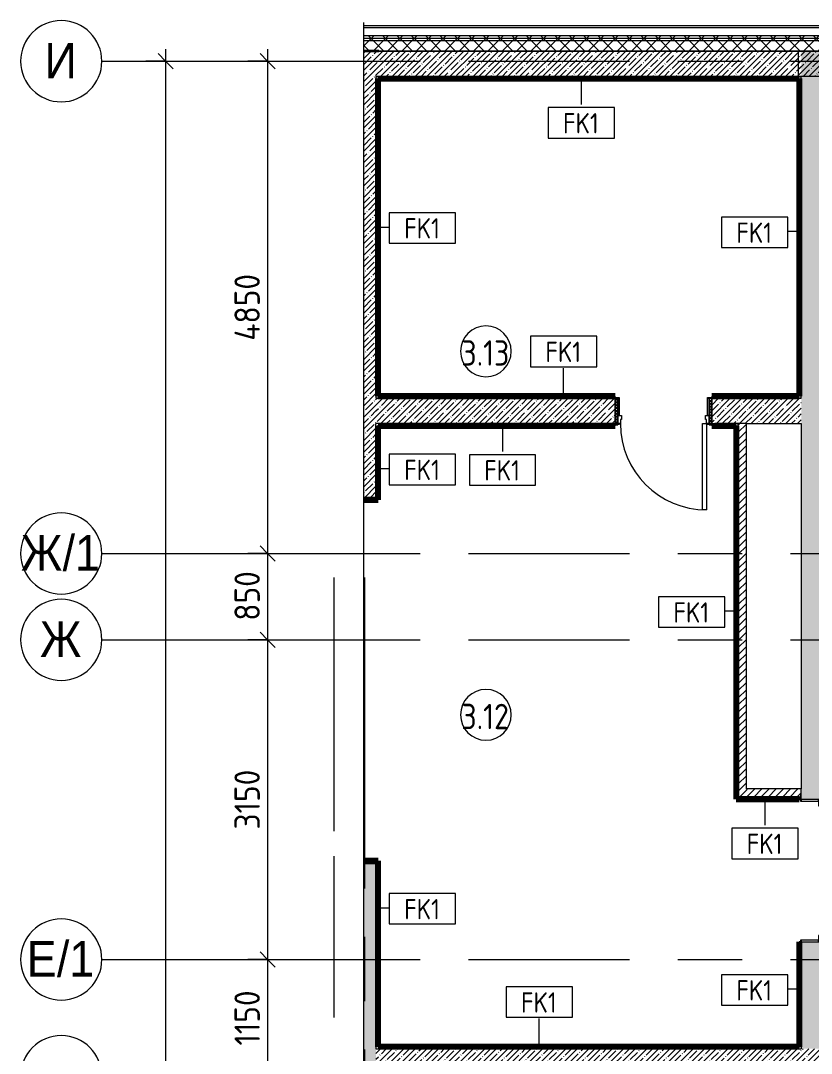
# Model space of a CAD drawing. Header units: millimetres. Extents: x 81469 to 279813, y -8553 to 29000.
# Drawn here: x 81469 to 89260, y 17226 to 27400 of the extents above; entities that cross this region are included whole.
import ezdxf

# ---------------------------------------------------------------- set-up
doc = ezdxf.new("R2010")
doc.units = ezdxf.units.MM
doc.linetypes.add('Осевая', pattern=[3175, 635, -476.25, 1587.5, -476.25])
for name, color, linetype, lineweight in [('A-ANNO-DIMS', 7, 'Continuous', 9), ('A-ANNO-DIMS-100', 7, 'Continuous', 9), ('A-AREA-IDEN', 7, 'Continuous', 9), ('A-DETL-1', 7, 'Continuous', 35), ('A-DETL-GENF', 7, 'Continuous', 9), ('A-DOOR', 7, 'Continuous', 9), ('A-DOOR-1', 7, 'Continuous', 13), ('A-DOOR-FRAM', 7, 'Continuous', 13), ('A-DOOR-FRAM-1', 7, 'Continuous', 9), ('A-WALL', 7, 'Continuous', 9), ('A-WALL-IDEN', 7, 'Continuous', 9), ('I-WALL', 7, 'Continuous', 9), ('Оси', 7, 'Continuous', 9), ('Оси-1', 7, 'Continuous', 20), ('Оси-2', 7, 'Осевая', 9)]:
    doc.layers.add(name, color=color, linetype=linetype, lineweight=lineweight)
for name, color, linetype, lineweight, true_color in [('A-WALL-1', 7, 'Continuous', 9, 0xc0c0c0), ('A-WALL-2', 7, 'Continuous', 9, 0xff80c0), ('I-WALL-4', 7, 'Continuous', 9, 0xc0c0c0), ('I-WALL-7', 7, 'Continuous', 80, 0xd5bc88), ('I-WALL-8', 7, 'Continuous', 80, 0xff80c0), ('S-WALL-ANLY-1', 7, 'Continuous', 5, 0x008040)]:
    doc.layers.add(name, color=color, linetype=linetype, lineweight=lineweight, true_color=true_color)
doc.styles.add('Arial', font='arial.ttf', dxfattribs={"width": 0.9, "height": 350})
doc.styles.add('GOST Common', font='GOST_Common.ttf', dxfattribs={"width": 0.9, "height": 250})
doc.styles.add('GOST Common_1', font='GOST_Common.ttf', dxfattribs={"width": 0.9, "height": 200})
doc.styles.add('ISOCPEUR', font='isocpeur.ttf', dxfattribs={"width": 0.9, "height": 250})
doc.dimstyles.new('ISO-2_5_0_9К_БОЛЬШОЙ', dxfattribs={"dimscale": 304.8, "dimtxt": 248.995294, "dimasz": 0.492126, "dimexe": 0.393701, "dimexo": 0.984252, "dimgap": 0, "dimtad": 1, "dimdec": 0, "dimrnd": 10, "dimzin": 0, "dimdsep": 46, "dimtxsty": 'ISOCPEUR', "dimblk1": 'OBLIQUE', "dimblk2": 'OBLIQUE', "dimsah": 1, "dimcen": 0.09, "dimdle": 0.393701, "dimazin": 0, "dimtfac": 1, "dimtdec": 4, "dimtix": 1, "dimtmove": 0, "dimatfit": 3, "dimfxl": 1, "dimtvp": 1, "dimtolj": 1, "dimtzin": 0, "dimarcsym": 2})
pattern_1 = [(45, (0, 0), (-70.71068, 70.71068), []), (135, (0, 0), (-70.71068, -70.71068), [])]
pattern_2 = [(45, (0, 0), (-57.024626, 57.024626), []), (45, (57.025, 0), (-57.024626, 57.024626), [100.806, -20.161, 3.353, -16.808])]
pattern_3 = [(45, (0, 0), (-35.35534, 35.35534), [])]
pattern_4 = [(0, (0, 0), (121.92, 30.48), [10.058, -81.382, 10.058, -81.382, -487.68]), (0, (0, 0), (121.92, 30.48), [-182.88, 10.058, -172.822, 10.058, -81.382, -213.36]), (0, (0, 0), (121.92, 30.48), [-457.2, 10.058, -50.902, 10.058, -142.342]), (120, (45.72, 15.24), (-87.356454, 90.345817), [10.058, -81.382, 10.058, -81.382, -487.68]), (120, (45.72, 15.24), (-87.356454, 90.345817), [-182.88, 10.058, -172.822, 10.058, -81.382, -213.36]), (120, (45.72, 15.24), (-87.356454, 90.345817), [-457.2, 10.058, -50.902, 10.058, -142.342]), (240, (60.96, 76.2), (-34.563546, -120.825817), [10.058, -81.382, 10.058, -81.382, -487.68]), (240, (60.96, 76.2), (-34.563546, -120.825817), [-182.88, 10.058, -172.822, 10.058, -81.382, -213.36]), (240, (60.96, 76.2), (-34.563546, -120.825817), [-457.2, 10.058, -50.902, 10.058, -142.342])]

# ---------------------------------------------------------------- blocks, each defined once
blk = doc.blocks.new('110_Дверь_СКБ_2Ст - Д-1_л_Лестничная клетка EIS60 2-32359692-План отделки стен 3 этажа в осях 23-33')
at = {"layer": 'A-DOOR'}
for centre, radius, start, end in [((662.5, 125), 900, 90, 180), ((-637.5, 125), 400, 360, 90)]:
    blk.add_arc(centre, radius, start, end, dxfattribs=at)
at = {"layer": 'A-DOOR-1'}
for p, q in [((662.5, 1025), (612.5, 1025)), ((612.5, 1025), (612.5, 125)), ((662.5, 125), (662.5, 1025)), ((-637.5, 525), (-637.5, 125)), ((-587.5, 525), (-637.5, 525)), ((-587.5, 125), (-587.5, 525)), ((-637.5, 125), (-587.5, 125)), ((612.5, 125), (662.5, 125))]:
    blk.add_line(p, q, dxfattribs=at)
at = {"layer": 'A-DOOR-FRAM'}
for p, q in [((-672.5, 133), (-742.5, 133)), ((-742.5, 133), (-742.5, 125)), ((-742.5, 125), (-672.5, 125)), ((-637.5, 125), (-687.5, 125)), ((-687.5, 125), (-687.5, 45)), ((-672.5, 125), (-672.5, 133)), ((-637.5, 75), (-637.5, 125)), ((662.5, 125), (662.5, 75)), ((712.5, 125), (662.5, 125)), ((767.5, 133), (697.5, 133)), ((697.5, 133), (697.5, 125)), ((697.5, 125), (767.5, 125)), ((712.5, 45), (712.5, 125)), ((767.5, 125), (767.5, 133)), ((-687.5, 45), (-627.5, 45)), ((-672.5, 45), (-687.5, 45)), ((-687.5, 45), (-687.5, -125)), ((-672.5, -125), (-672.5, 45)), ((-627.5, 75), (-637.5, 75)), ((-627.5, 45), (-627.5, 75)), ((662.5, 75), (652.5, 75)), ((652.5, 75), (652.5, 45)), ((652.5, 45), (712.5, 45)), ((712.5, 45), (697.5, 45)), ((697.5, 45), (697.5, -125)), ((712.5, -125), (712.5, 45)), ((-672.5, -125), (-742.5, -125)), ((-742.5, -125), (-742.5, -133)), ((-742.5, -133), (-672.5, -133)), ((-687.5, -125), (-672.5, -125)), ((-672.5, -133), (-672.5, -125)), ((697.5, -125), (712.5, -125)), ((767.5, -125), (697.5, -125)), ((697.5, -125), (697.5, -133)), ((697.5, -133), (767.5, -133)), ((767.5, -133), (767.5, -125))]:
    blk.add_line(p, q, dxfattribs=at)
blk = doc.blocks.new('110_Дверь_СКБ_1Ст_Внутренняя1 - Д-8а 950x2100h _книгохранилище_ огнестойкая дверь_-32656878-План отделки стен 3 этажа в осях 23-33')
at = {"layer": 'A-DOOR'}
h = blk.add_hatch(dxfattribs=at)
h.set_pattern_fill('FP_38', color=256, style=0, pattern_type=2)
h.set_pattern_definition([(225, (1826.41, -189.685), (-14.14214, 14.14214), []), (135, (1826.41, -189.685), (14.14214, 14.14214), [])])
h.paths.add_polyline_path([(487.5, -125), (487.5, 125), (462.5, 125), (462.5, -125)])
at = {"layer": 'A-DOOR-FRAM-1'}
h = blk.add_hatch(dxfattribs=at)
h.set_pattern_fill('FP_39', color=256, style=0, pattern_type=2)
h.set_pattern_definition([(315, (-296.384, -189.685), (-14.1421, -14.1421), []), (225, (-296.384, -189.685), (-14.1421, 14.1421), [])])
h.paths.add_polyline_path([(-437.5, -125), (-437.5, 125), (-462.5, 125), (-462.5, -125)])
at = {"layer": 'A-DOOR'}
blk.add_arc((437.5, -125), 850, 180, 270, dxfattribs=at)
at = {"layer": 'A-DOOR-1'}
for p, q in [((397.5, -125), (437.5, -125)), ((397.5, -975), (397.5, -125)), ((437.5, -125), (437.5, -975)), ((437.5, -975), (397.5, -975))]:
    blk.add_line(p, q, dxfattribs=at)
at = {"layer": 'A-DOOR-FRAM'}
for p, q in [((-492.5, 133), (-422.5, 133)), ((-492.5, 125), (-492.5, 133)), ((-422.5, 125), (-492.5, 125)), ((-462.5, 125), (-437.5, 125)), ((-462.5, -125), (-462.5, 125)), ((-437.5, 125), (-437.5, -125)), ((-437.5, 125), (-422.5, 125)), ((-437.5, -45), (-437.5, 125)), ((-422.5, 133), (-422.5, 125)), ((-422.5, 125), (-422.5, -45)), ((447.5, 125), (447.5, 133)), ((447.5, 133), (517.5, 133)), ((447.5, -45), (447.5, 125)), ((447.5, 125), (462.5, 125)), ((517.5, 125), (447.5, 125)), ((462.5, -125), (462.5, 125)), ((462.5, 125), (487.5, 125)), ((462.5, 125), (462.5, -45)), ((487.5, 125), (487.5, -125)), ((517.5, 133), (517.5, 125)), ((-437.5, -45), (-402.5, -45)), ((-437.5, -125), (-437.5, -45)), ((-422.5, -45), (-437.5, -45)), ((-412.5, -85), (-412.5, -125)), ((-402.5, -85), (-412.5, -85)), ((-402.5, -45), (-402.5, -85)), ((427.5, -45), (462.5, -45)), ((427.5, -85), (427.5, -45)), ((437.5, -85), (427.5, -85)), ((437.5, -125), (437.5, -85)), ((462.5, -45), (447.5, -45)), ((462.5, -45), (462.5, -125)), ((-492.5, -125), (-422.5, -125)), ((-492.5, -133), (-492.5, -125)), ((-422.5, -133), (-492.5, -133)), ((-437.5, -125), (-462.5, -125)), ((-437.5, -124), (-422.5, -124)), ((-437.5, -125), (-437.5, -124)), ((-412.5, -125), (-437.5, -125)), ((-422.5, -125), (-437.5, -125)), ((-422.5, -124), (-422.5, -125)), ((-422.5, -125), (-422.5, -133)), ((462.5, -125), (437.5, -125)), ((447.5, -125), (447.5, -124)), ((447.5, -124), (462.5, -124)), ((462.5, -125), (447.5, -125)), ((447.5, -133), (447.5, -125)), ((447.5, -125), (517.5, -125)), ((517.5, -133), (447.5, -133)), ((462.5, -124), (462.5, -125)), ((487.5, -125), (462.5, -125)), ((517.5, -125), (517.5, -133))]:
    blk.add_line(p, q, dxfattribs=at)
blk = doc.blocks.new('DET_L_Линия разрыва - М100-30654842-План отделки стен 3 этажа в осях 23-33')
at = {"layer": 'A-DETL-GENF'}
blk.add_line((11740, 0), (0, 0), dxfattribs=at)
blk = doc.blocks.new('Ось сетки - D8-29747960-План отделки стен 3 этажа в осях 23-33')
at = {"layer": 'Оси-1'}
for start, end in [(360, 180), (180, 360)]:
    blk.add_arc((0, 0), 4, start, end, dxfattribs=at)
blk = doc.blocks.new('Марка_Помещения - Номер-25198446-План отделки стен 3 этажа в осях 23-33')
at = {"layer": 'A-AREA-IDEN'}
for start, end in [(360, 180), (180, 360)]:
    blk.add_arc((0, 0), 2.5, start, end, dxfattribs=at)
blk = doc.blocks.new('М_стена_0001 - Типоразмер_без рамки-25382661-План отделки стен 3 этажа в осях 23-33')
at = {"layer": 'A-WALL-IDEN'}
for p, q in [((3.26, 1.52), (-3.27, 1.52)), ((-3.27, 1.52), (-3.27, -1.48)), ((3.26, -1.48), (3.26, 1.52)), ((-3.27, -1.48), (3.26, -1.48))]:
    blk.add_line(p, q, dxfattribs=at)
blk = doc.blocks.new('DIMBLOCK1-План отделки стен 3 этажа в осях 23-33')
at = {"layer": 'A-ANNO-DIMS-100', "lineweight": 20}
for p, q in [((83903, 27000), (83828, 27075)), ((83903, 27000), (83978, 26925)), ((83903, 22150), (83828, 22225)), ((83903, 22150), (83978, 22075))]:
    blk.add_line(p, q, dxfattribs=at)
at = {"layer": 'A-ANNO-DIMS-100'}
for p, q in [((83903, 27120), (83903, 22150)), ((83709, 27000), (84023, 27000)), ((83903, 27000), (83709, 27000)), ((83709, 22150), (84023, 22150)), ((83903, 22150), (83709, 22150))]:
    blk.add_line(p, q, dxfattribs=at)
at = {"layer": 'A-ANNO-DIMS-100', "color": 0, "insert": (83576, 24247), "char_height": 250, "width": 787.21, "attachment_point": 1, "rotation": 90, "line_spacing_factor": 1.149209, "style": 'ISOCPEUR'}
blk.add_mtext('4850', dxfattribs=at)
blk = doc.blocks.new('_Oblique')
at = {"color": 0, "linetype": 'ByBlock', "lineweight": -2}
blk.add_line((-0.5, -0.5), (0.5, 0.5), dxfattribs=at)
blk = doc.blocks.new('DIMBLOCK2-План отделки стен 3 этажа в осях 23-33')
at = {"layer": 'A-ANNO-DIMS-100', "lineweight": 20}
for p, q in [((83903, 22150), (83828, 22225)), ((83903, 22150), (83978, 22075)), ((83903, 21300), (83828, 21375)), ((83903, 21300), (83978, 21225))]:
    blk.add_line(p, q, dxfattribs=at)
at = {"layer": 'A-ANNO-DIMS-100'}
for p, q in [((83709, 22150), (84023, 22150)), ((83903, 22150), (83709, 22150)), ((83903, 22150), (83903, 21300)), ((83709, 21300), (84023, 21300)), ((83903, 21300), (83709, 21300))]:
    blk.add_line(p, q, dxfattribs=at)
at = {"layer": 'A-ANNO-DIMS-100', "color": 0, "insert": (83576, 21488), "char_height": 250, "width": 568.86, "attachment_point": 1, "rotation": 90, "line_spacing_factor": 1.149209, "style": 'ISOCPEUR'}
blk.add_mtext('850', dxfattribs=at)
blk = doc.blocks.new('DIMBLOCK3-План отделки стен 3 этажа в осях 23-33')
at = {"layer": 'A-ANNO-DIMS-100', "lineweight": 20}
for p, q in [((83903, 21300), (83828, 21375)), ((83903, 21300), (83978, 21225)), ((83903, 18150), (83828, 18225)), ((83903, 18150), (83978, 18075))]:
    blk.add_line(p, q, dxfattribs=at)
at = {"layer": 'A-ANNO-DIMS-100'}
for p, q in [((83709, 21300), (84023, 21300)), ((83903, 21300), (83709, 21300)), ((83903, 21300), (83903, 18150)), ((83709, 18150), (84023, 18150)), ((83903, 18150), (83709, 18150))]:
    blk.add_line(p, q, dxfattribs=at)
at = {"layer": 'A-ANNO-DIMS-100', "color": 0, "insert": (83576, 19431), "char_height": 250, "width": 706.76, "attachment_point": 1, "rotation": 90, "line_spacing_factor": 1.149209, "style": 'ISOCPEUR'}
blk.add_mtext('3150', dxfattribs=at)
blk = doc.blocks.new('DIMBLOCK4-План отделки стен 3 этажа в осях 23-33')
at = {"layer": 'A-ANNO-DIMS-100', "lineweight": 20}
for p, q in [((83903, 18150), (83828, 18225)), ((83903, 18150), (83978, 18075)), ((83903, 17000), (83828, 17075)), ((83903, 17000), (83978, 16925))]:
    blk.add_line(p, q, dxfattribs=at)
at = {"layer": 'A-ANNO-DIMS-100'}
for p, q in [((83709, 18150), (84023, 18150)), ((83903, 18150), (83709, 18150)), ((83903, 18150), (83903, 17000)), ((83709, 17000), (84023, 17000)), ((83903, 17000), (83709, 17000))]:
    blk.add_line(p, q, dxfattribs=at)
at = {"layer": 'A-ANNO-DIMS-100', "color": 0, "insert": (83576, 17302), "char_height": 250, "width": 655.05, "attachment_point": 1, "rotation": 90, "line_spacing_factor": 1.149209, "style": 'ISOCPEUR'}
blk.add_mtext('1150', dxfattribs=at)
blk = doc.blocks.new('DIMBLOCK13-План отделки стен 3 этажа в осях 23-33')
at = {"layer": 'A-ANNO-DIMS-100', "lineweight": 20}
for p, q in [((82898, 27000), (82823, 27075)), ((82898, 27000), (82973, 26925)), ((82898, 0), (82823, 75)), ((82898, 0), (82973, -75))]:
    blk.add_line(p, q, dxfattribs=at)
at = {"layer": 'A-ANNO-DIMS-100'}
for p, q in [((82898, 27120), (82898, -120)), ((82704, 27000), (83018, 27000)), ((82898, 27000), (82704, 27000)), ((82704, 0), (83018, 0)), ((82898, 0), (82704, 0))]:
    blk.add_line(p, q, dxfattribs=at)
at = {"layer": 'A-ANNO-DIMS-100', "color": 0, "insert": (82571, 13105), "char_height": 250, "width": 948.1, "attachment_point": 1, "rotation": 90, "line_spacing_factor": 1.149209, "style": 'ISOCPEUR'}
blk.add_mtext('27000', dxfattribs=at)

msp = doc.modelspace()

# ---------------------------------------------------------------- hatches: boundary and pattern name
at = {"layer": 'A-WALL'}
h = msp.add_hatch(dxfattribs=at)
h.set_pattern_fill('FP_2', color=256, style=0, pattern_type=2)
h.set_pattern_definition(pattern_1)
h.paths.add_polyline_path([(93210, 27200), (93210, 27250), (84850.7, 27250), (84850.7, 27200), (93160, 27200)])
h = msp.add_hatch(dxfattribs=at)
h.set_pattern_fill('FP_2', color=256, style=0, pattern_type=2)
h.set_pattern_definition(pattern_1)
h.paths.add_polyline_path([(93060, 27100), (93160, 27100), (93160, 27200), (84850.7, 27200), (84850.7, 27100), (90243.8, 27100)])
at = {"layer": 'I-WALL'}
h = msp.add_hatch(dxfattribs=at)
h.set_pattern_fill('FP_1', color=256, style=0, pattern_type=2)
h.set_pattern_definition(pattern_2)
h.paths.add_polyline_path([(89160, 26850), (89160, 27100), (84850.7, 27100), (84850.7, 26850), (89140, 26850)])
h = msp.add_hatch(dxfattribs=at)
h.set_pattern_fill('FP_1', color=256, style=0, pattern_type=2)
h.set_pattern_definition(pattern_2)
h.paths.add_polyline_path([(89135, 26850), (92810, 26850), (92810, 27100), (89135, 27100)])
h = msp.add_hatch(dxfattribs=at)
h.set_pattern_fill('FP_1', color=256, style=0, pattern_type=2)
h.set_pattern_definition(pattern_2)
h.paths.add_polyline_path([(89410, 17270), (89410, 18325), (89160, 18325), (89160, 17270)])
h.paths.add_polyline_path([(89330, 19725), (89410, 19725), (89410, 27100), (89160, 27100), (89160, 19725)])
h = msp.add_hatch(dxfattribs=at)
h.set_pattern_fill('FP_1', color=256, style=0, pattern_type=2)
h.set_pattern_definition(pattern_2)
h.paths.add_polyline_path([(84970, 22700), (84970, 26850), (84850.7, 26850), (84850.7, 22700)])
h = msp.add_hatch(dxfattribs=at)
h.set_pattern_fill('FP_35', color=256, style=0, pattern_type=2)
h.set_pattern_definition(pattern_4)
h.paths.add_polyline_path([(89140, 26830), (89140, 26850), (84970, 26850), (84970, 26830), (84990, 26830)])
h = msp.add_hatch(dxfattribs=at)
h.set_pattern_fill('FP_35', color=256, style=0, pattern_type=2)
h.set_pattern_definition(pattern_4)
h.paths.add_polyline_path([(84970, 23680), (84990, 23680), (84990, 26830), (84970, 26830), (84970, 25733.4)])
h = msp.add_hatch(dxfattribs=at)
h.set_pattern_fill('FP_35', color=256, style=0, pattern_type=2)
h.set_pattern_definition(pattern_4)
h.paths.add_polyline_path([(89160, 23680), (89160, 26850), (89140, 26850), (89140, 23680)])
h = msp.add_hatch(dxfattribs=at)
h.set_pattern_fill('FP_1', color=256, style=0, pattern_type=2)
h.set_pattern_definition(pattern_2)
h.paths.add_polyline_path([(88540, 23430), (89160, 23430), (89160, 23680), (88278, 23680), (88278, 23430), (88308, 23430)])
h.paths.add_polyline_path([(87298, 23430), (87328, 23430), (87328, 23680), (84970, 23680), (84970, 23430), (84990, 23430)])
h = msp.add_hatch(dxfattribs=at)
h.set_pattern_fill('FP_35', color=256, style=0, pattern_type=2)
h.set_pattern_definition(pattern_4)
h.paths.add_polyline_path([(84990, 23680), (87298, 23680.3), (87298, 23688), (87328, 23688), (87328, 23700), (84990, 23700)])
h.paths.add_polyline_path([(89140, 23680), (89140, 23700), (88278, 23700), (88278, 23688), (88308, 23688), (88308, 23680)])
h = msp.add_hatch(dxfattribs=at)
h.set_pattern_fill('FP_35', color=256, style=0, pattern_type=2)
h.set_pattern_definition(pattern_4)
h.paths.add_polyline_path([(84970, 22680), (84990, 22680), (84990, 23430), (84970, 23430), (84970, 22700)])
h = msp.add_hatch(dxfattribs=at)
h.set_pattern_fill('FP_35', color=256, style=0, pattern_type=2)
h.set_pattern_definition(pattern_4)
h.paths.add_polyline_path([(84991, 23410), (87328, 23410), (87328, 23422), (87298, 23422), (87298, 23430), (84990, 23430), (84990, 23410)])
h.paths.add_polyline_path([(88520, 23410), (88540, 23410), (88540, 23430), (88308, 23430), (88308, 23422), (88278, 23422), (88278, 23410), (88308, 23410)])
h = msp.add_hatch(dxfattribs=at)
h.set_pattern_fill('FP_35', color=256, style=0, pattern_type=2)
h.set_pattern_definition(pattern_4)
h.paths.add_polyline_path([(88520, 19730), (88540, 19730), (88540, 23410), (88520, 23409), (88520, 21623.8)])
h = msp.add_hatch(dxfattribs=at)
h.set_pattern_fill('FP_5', color=256, style=0, pattern_type=2)
h.set_pattern_definition(pattern_3)
h.paths.add_polyline_path([(88540, 19750), (88620, 19750), (88620, 23430), (88540, 23430), (88540, 21623.8)])
h = msp.add_hatch(dxfattribs=at)
h.set_pattern_fill('FP_35', color=256, style=0, pattern_type=2)
h.set_pattern_definition(pattern_4)
h.paths.add_polyline_path([(84970, 22680), (84970, 22700), (84850.7, 22700), (84850.7, 22680)])
h = msp.add_hatch(dxfattribs=at)
h.set_pattern_fill('FP_35', color=256, style=0, pattern_type=2)
h.set_pattern_definition(pattern_4)
h.paths.add_polyline_path([(88540, 19730), (89152, 19730.3), (89152, 19750), (88540, 19750)])
h = msp.add_hatch(dxfattribs=at)
h.set_pattern_fill('FP_5', color=256, style=0, pattern_type=2)
h.set_pattern_definition(pattern_3)
h.paths.add_polyline_path([(88620, 19750), (89152, 19750), (89152, 19780), (89160, 19780), (89160, 19830), (88620, 19830)])
h = msp.add_hatch(dxfattribs=at)
h.set_pattern_fill('FP_35', color=256, style=0, pattern_type=2)
h.set_pattern_definition(pattern_4)
h.paths.add_polyline_path([(89140, 17270), (89160, 17270), (89158.9, 18270), (89152, 18270), (89152, 18325), (89140, 18325), (89140, 17290)])
h.paths.add_polyline_path([(89152, 19725), (89152, 19750), (89140, 19750), (89140, 19725)])
h = msp.add_hatch(dxfattribs=at)
h.set_pattern_fill('FP_1', color=256, style=0, pattern_type=2)
h.set_pattern_definition(pattern_2)
h.paths.add_polyline_path([(84850.7, 10400), (84970, 10400), (84970, 15400.6), (84750, 15290.6), (84750, 15091.2), (84850.7, 15040.9), (84850.7, 11350)])
h.paths.add_polyline_path([(84970, 15581.2), (84970, 19100), (84850.7, 19100), (84850.7, 15640.9), (84889.7, 15621.4)])
h = msp.add_hatch(dxfattribs=at)
h.set_pattern_fill('FP_35', color=256, style=0, pattern_type=2)
h.set_pattern_definition(pattern_4)
h.paths.add_polyline_path([(84970, 19100), (84970, 19120), (84850.7, 19120), (84850.7, 19100)])
h = msp.add_hatch(dxfattribs=at)
h.set_pattern_fill('FP_35', color=256, style=0, pattern_type=2)
h.set_pattern_definition(pattern_4)
h.paths.add_polyline_path([(84970, 17270), (84990, 17270), (84990, 19120), (84970, 19120), (84970, 17514.3)])
h = msp.add_hatch(dxfattribs=at)
h.set_pattern_fill('FP_1', color=256, style=0, pattern_type=2)
h.set_pattern_definition(pattern_2)
h.paths.add_polyline_path([(86490, 17050), (86490, 17270), (84970, 17270), (84970, 17050), (86270, 17050)])
h = msp.add_hatch(dxfattribs=at)
h.set_pattern_fill('FP_35', color=256, style=0, pattern_type=2)
h.set_pattern_definition(pattern_4)
h.paths.add_polyline_path([(85939.2, 17270), (89140, 17270), (89139, 17290), (84990, 17290), (84990, 17270)])
h = msp.add_hatch(dxfattribs=at)
h.set_pattern_fill('FP_1', color=256, style=0, pattern_type=2)
h.set_pattern_definition(pattern_2)
h.paths.add_polyline_path([(91040, 17050), (92810, 17050), (92810, 17270), (86490, 17270), (86490, 17050), (91020, 17050)])

# ---------------------------------------------------------------- linework, layer by layer
at = {"layer": 'A-DETL-1'}
msp.add_line((85000, 27100), (84850.7, 27100), dxfattribs=at)
at = {"layer": 'A-WALL'}
for p, q in [((93290, 27330), (84850.7, 27330)), ((93210, 27250), (84850.7, 27250)), ((93160, 27200), (84850.7, 27200)), ((84970, 26850), (84970, 23680)), ((84990, 26830), (89140, 26830)), ((84990, 26829), (84990, 26830)), ((89140, 26850), (89160, 26850)), ((89140, 26830), (89140, 23700)), ((84970, 23680), (87298, 23680)), ((88308, 23680), (89160, 23680)), ((87298, 23430), (84970, 23430)), ((84990, 22680), (84990, 23410)), ((84990, 23410), (84991, 23410)), ((88278, 23410), (88520, 23410)), ((88620, 23430), (88308, 23430)), ((88520, 23410), (88520, 23409)), ((88540, 19750), (88540, 23430)), ((89152, 19750), (88620, 19750)), ((89160, 19780), (89160, 19830)), ((89140, 19730), (89140, 19729)), ((89140, 18325), (89140, 17290)), ((89160, 18270), (89160, 17270)), ((84970, 17270), (89160, 17270)), ((84990, 17290), (84990, 17291)), ((89140, 17290), (89139, 17290))]:
    msp.add_line(p, q, dxfattribs=at)
at = {"layer": 'A-WALL-1'}
for p, q in [((93310, 27350), (84850.7, 27350)), ((84850.7, 27100), (92810, 27100))]:
    msp.add_line(p, q, dxfattribs=at)
at = {"layer": 'A-WALL-2'}
for p, q in [((84990, 26829), (84990, 23700)), ((87328, 23410), (84991, 23410)), ((88520, 19730), (88520, 23409)), ((84990, 22680), (84991, 22680)), ((89140, 19725), (89140, 19729)), ((84990, 19120), (84990, 17291)), ((84990, 17290), (89139, 17290))]:
    msp.add_line(p, q, dxfattribs=at)
at = {"layer": 'A-WALL-IDEN'}
for p, q in [((86993.1, 26829.5), (86993.1, 26573.7)), ((84990.5, 25366.4), (85101.4, 25366.4)), ((89139.5, 25322.9), (89027, 25322.9)), ((86819.3, 23700.5), (86819.3, 23977.2)), ((86216.6, 23409.5), (86216.6, 23153.7)), ((84990.5, 22986.2), (85101.4, 22986.2)), ((88519.5, 21582.1), (88407, 21582.1)), ((88803, 19729.5), (88803, 19473.7)), ((84990.5, 18658.3), (85101.4, 18658.3)), ((89139.5, 17858.7), (89027, 17858.7)), ((86579, 17290.5), (86579, 17567.2))]:
    msp.add_line(p, q, dxfattribs=at)
at = {"layer": 'I-WALL-4'}
for p, q in [((89160, 27100), (84850.7, 27100)), ((92810, 27100), (89135, 27100)), ((89135, 26850), (89135, 27100)), ((84970, 26850), (89140, 26850)), ((92810, 26850), (84970, 26850)), ((89160, 26850), (89160, 26850)), ((89160, 23680), (89160, 26850)), ((87328, 23688), (87328, 23700)), ((88278, 23700), (88278, 23688)), ((84970, 22700), (84970, 23430)), ((87328, 23410), (87328, 23422)), ((88278, 23422), (88278, 23410)), ((88620, 19830), (88620, 23430)), ((88620, 23430), (89160, 23430)), ((89160, 23430), (89160, 19830)), ((84850.7, 22700), (84970, 22700)), ((88540, 19750), (88620, 19750)), ((89160, 19830), (88620, 19830)), ((89140, 19750), (89140, 19730)), ((89140, 19730), (89152, 19730)), ((89140, 19725), (89152, 19725)), ((84970, 19100), (84850.7, 19100)), ((84850.7, 19100), (84970, 19100)), ((84970, 19100), (84970, 17270)), ((89152, 18325), (89140, 18325))]:
    msp.add_line(p, q, dxfattribs=at)
at = {"layer": 'I-WALL-7'}
for p, q in [((84990, 22680), (84850.7, 22680)), ((84850.7, 22679), (84991, 22679))]:
    msp.add_line(p, q, dxfattribs=at)
at = {"layer": 'I-WALL-8'}
for p, q in [((84991, 26829), (89139, 26829)), ((84991, 23701), (84991, 26829)), ((89139, 26829), (89139, 23701)), ((84990, 23700), (87328, 23700)), ((87328, 23701), (84991, 23701)), ((87328, 23700), (87328, 23701)), ((89139, 23701), (88278, 23701)), ((88278, 23701), (88278, 23700)), ((88278, 23700), (89140, 23700)), ((84991, 22679), (84991, 23409)), ((84991, 23409), (87328, 23409)), ((87328, 23409), (87328, 23410)), ((88278, 23410), (88278, 23409)), ((88278, 23409), (88519, 23409)), ((88519, 23409), (88519, 19729)), ((88519, 19729), (89139, 19729)), ((89140, 19730), (88520, 19730)), ((89139, 19729), (89139, 19725)), ((89139, 19725), (89140, 19725)), ((84991, 19121), (84850.7, 19121)), ((84850.7, 19120), (84990, 19120)), ((84991, 17291), (84991, 19121)), ((89139, 18325), (89139, 17291)), ((89140, 18325), (89139, 18325)), ((89139, 17291), (84991, 17291))]:
    msp.add_line(p, q, dxfattribs=at)
at = {"layer": 'S-WALL-ANLY-1'}
msp.add_line((93185, 27225), (84850.7, 27225), dxfattribs=at)
at = {"layer": 'Оси'}
for p, q in [((82269.4, 27000), (84769.4, 27000)), ((82269.4, 22150), (84769.4, 22150)), ((84560, 19415.1), (84560, 21915.1)), ((84860, 19415.1), (84860, 21915.1)), ((82269.4, 21300), (84769.4, 21300)), ((82269.4, 18150), (84769.4, 18150))]:
    msp.add_line(p, q, dxfattribs=at)
at = {"layer": 'Оси-2'}
for p, q in [((84769.4, 27000), (90740, 27000)), ((84769.4, 22150), (90740, 22150)), ((84769.4, 21300), (122580, 21300)), ((84560, 593.7), (84560, 19415.1)), ((84860, 1863.7), (84860, 19415.1)), ((84769.4, 18150), (122510, 18150))]:
    msp.add_line(p, q, dxfattribs=at)

# ---------------------------------------------------------------- block references
at = {"layer": 'A-AREA-IDEN', "xscale": 99.99999999999993, "yscale": 99.99999999999993, "zscale": 99.99999999999993}
for p in [(86053.4, 24142.4), (86053.4, 20560.7)]:
    msp.add_blockref('Марка_Помещения - Номер-25198446-План отделки стен 3 этажа в осях 23-33', p, dxfattribs=at)
at = {"layer": 'A-DETL-GENF', "rotation": 270.0000000000003}
msp.add_blockref('DET_L_Линия разрыва - М100-30654842-План отделки стен 3 этажа в осях 23-33', (84850.7, 27380.8), dxfattribs=at)
at = {"layer": 'A-DOOR'}
msp.add_blockref('110_Дверь_СКБ_1Ст_Внутренняя1 - Д-8а 950x2100h _книгохранилище_ огнестойкая дверь_-32656878-План отделки стен 3 этажа в осях 23-33', (87790.5, 23555), dxfattribs=at)
at = {"layer": 'A-DOOR', "rotation": 269.9999999999998}
msp.add_blockref('110_Дверь_СКБ_2Ст - Д-1_л_Лестничная клетка EIS60 2-32359692-План отделки стен 3 этажа в осях 23-33', (89285, 19037.5), dxfattribs=at)
at = {"layer": 'A-WALL-IDEN', "xscale": 99.99999999999993, "yscale": 99.99999999999993, "zscale": 99.99999999999993}
for p in [(86993.9, 26391.2), (85428.8, 25355.9), (88701.2, 25312.5), (86820, 24138.8), (85428.8, 22975.8), (86217.4, 22971.2), (88081.2, 21571.6), (88803.8, 19291.2), (85428.8, 18647.9), (88701.2, 17848.2), (86579.8, 17728.8)]:
    msp.add_blockref('М_стена_0001 - Типоразмер_без рамки-25382661-План отделки стен 3 этажа в осях 23-33', p, dxfattribs=at)
at = {"layer": 'Оси-1', "xscale": 99.99999999999993, "yscale": 99.99999999999993, "zscale": 99.99999999999993, "rotation": 269.9999999999994}
for p in [(81869.4, 27000), (81869.4, 22150), (81869.4, 21300), (81869.4, 18150), (81869.4, 17000)]:
    msp.add_blockref('Ось сетки - D8-29747960-План отделки стен 3 этажа в осях 23-33', p, dxfattribs=at)

# ---------------------------------------------------------------- texts
at = {"layer": 'A-AREA-IDEN', "char_height": 250, "width": 606.076, "attachment_point": 1, "style": 'GOST Common'}
for s, insert in [('3.13', (85811.5, 24251)), ('3.12', (85811.5, 20669.3))]:
    msp.add_mtext(s, dxfattribs=dict(at, insert=insert))
at = {"layer": 'A-WALL-IDEN', "char_height": 200, "width": 447.342, "attachment_point": 1, "style": 'GOST Common_1'}
for insert in [(86813.6, 26489.2), (85248.5, 25454), (88521, 25410.5), (86639.8, 24236.8), (85248.5, 23073.8), (86037.2, 23069.2), (87901, 21669.6), (88623.6, 19389.2), (85248.5, 18745.9), (88521, 17946.2), (86399.5, 17826.8)]:
    msp.add_mtext('FK1', dxfattribs=dict(at, insert=insert))
at = {"layer": 'Оси', "char_height": 350, "attachment_point": 1, "style": 'Arial'}
for s, insert, width in [('\\fArial|b0|i0|c204|p34|;\\W.9;И', (81704.9, 27181), 389.62), ('\\fArial|b0|i0|c204|p34|;\\W.9;Ж', (81472.7, 22331), 497.848), ('/1', (81883.4, 22331), 454.557), ('\\fArial|b0|i0|c204|p34|;\\W.9;Ж', (81660.3, 21481), 497.848), ('\\fArial|b0|i0|c204|p34|;\\W.9;Е', (81529.4, 18331), 360.759), ('/1', (81827, 18331), 454.557)]:
    msp.add_mtext(s, dxfattribs=dict(at, insert=insert, width=width))

# ---------------------------------------------------------------- dimensions: what is measured, and where the dimension line sits
at = {"layer": 'A-ANNO-DIMS'}
for base, p1, p2, override, picture, middle in [((82897.7, 0), (83003.7, 27000), (83003.7, 0), {"dimpost": '<>', "dimfxl": 26999.999823}, 'DIMBLOCK13-План отделки стен 3 этажа в осях 23-33', (82772.7, 13500)), ((83902.6, 22150), (84008.7, 27000), (84008.7, 22150), {"dimpost": '<>', "dimfxl": 4849.999753}, 'DIMBLOCK1-План отделки стен 3 этажа в осях 23-33', (83777.6, 24575)), ((83902.6, 21300), (84008.7, 22150), (84008.7, 21300), {"dimpost": '<>', "dimfxl": 850}, 'DIMBLOCK2-План отделки стен 3 этажа в осях 23-33', (83777.6, 21725)), ((83902.6, 18150), (84008.7, 21300), (84008.7, 18150), {"dimpost": '<>', "dimfxl": 3150}, 'DIMBLOCK3-План отделки стен 3 этажа в осях 23-33', (83777.6, 19725)), ((83902.6, 17000), (84008.7, 18150), (84008.7, 17000), {"dimpost": '<>', "dimfxl": 1150}, 'DIMBLOCK4-План отделки стен 3 этажа в осях 23-33', (83777.6, 17575))]:
    dim = msp.add_linear_dim(base=base, p1=p1, p2=p2, angle=90, dimstyle='ISO-2_5_0_9К_БОЛЬШОЙ', override=override, dxfattribs=at)
    dim.commit()
    dim.dimension.update_dxf_attribs({"geometry": picture, "text_midpoint": middle})

doc.saveas('drawing.dxf')
